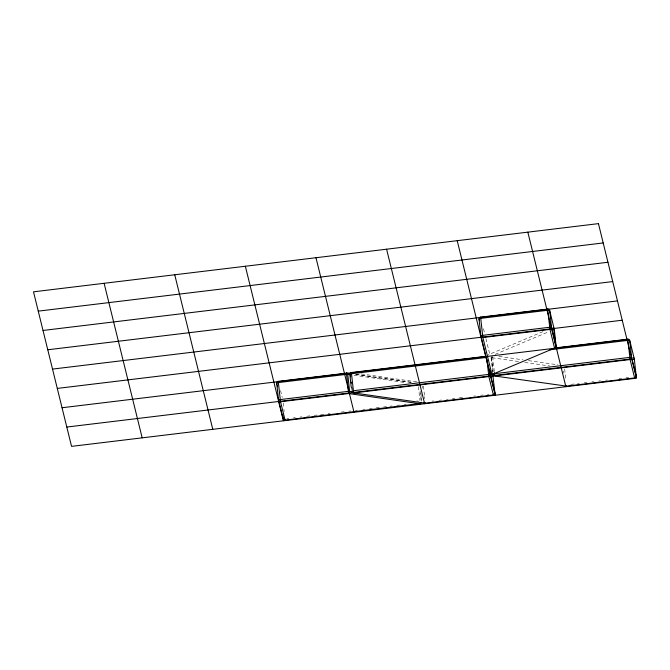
<?xml version="1.0" encoding="UTF-8"?>
<svg xmlns="http://www.w3.org/2000/svg" width="670" height="670" viewBox="0 0 670 670"><rect width="100%" height="100%" fill="white"/><g stroke="black" fill="none" stroke-linecap="round" stroke-linejoin="round"><path stroke-width="0.5" stroke-dasharray="3.35 2.51" d="M542.918 331.658L488.731 354.572A1.558 1.491 -15.2 0 0 488.313 355.05M495.163 354.38L549.132 331.566M286.869 418.658L288.745 418.432M293.435 417.871L295.319 417.644M300.009 417.075L301.885 416.849M306.584 416.279L310.336 415.827M314.096 415.375L316.91 415.031M320.67 414.579L324.422 414.127M328.183 413.675L330.059 413.449M341.323 412.092L344.137 411.748M348.835 411.179L350.712 410.953M355.41 410.392L357.286 410.166M362.922 409.479L364.798 409.253M369.488 408.692L372.311 408.348M376.063 407.896L379.823 407.444M383.575 406.991L386.397 406.648M390.149 406.196L392.025 405.97M396.724 405.4L399.538 405.065M404.236 404.496L406.112 404.27M431.999 401.146L433.708 400.936M438.817 400.325L441.371 400.015M446.48 399.395L448.18 399.194M452.434 398.675L454.989 398.365M459.252 397.854L462.66 397.444M473.724 396.104L475.432 395.903M480.541 395.283L483.095 394.973M487.35 394.463L489.05 394.253M570.681 384.404L574.09 383.994M577.498 383.583L579.198 383.374M584.307 382.763L586.861 382.453M591.97 381.833L593.67 381.632M598.779 381.012L600.488 380.803M605.596 380.192L607.296 379.982M619.222 378.542L621.777 378.24M626.031 377.721L628.586 377.411M498.899 356.381L523.069 359.849M528.437 360.619L557.976 364.849M518.513 361.524L491.663 357.68A1.776 0.494 -6.3 0 1 491.328 357.604M524.778 362.42L549.844 366.013M361.247 373.944L416.74 381.892M355.946 374.379L412.427 382.47M355.36 374.421L411.748 382.495M354.028 375.242L405.936 382.679M416.765 400.953L418.557 401.204M483.472 328.71L484.611 333.333M485.943 338.727L489.736 354.137A1.776 1.256 67.1 0 1 490.13 354.271M280.546 390.535L282.238 397.419M421.371 397.611L421.748 401.045M564.668 368.986L565.84 379.605M563.621 371.121L563.855 373.24M492.701 356.7L494.343 371.574M493.187 371.482L491.663 357.68A1.776 1.164 -81.8 0 1 491.713 356.817M491.487 358.157L493.011 371.959M491.06 357.345L492.341 369.011M492.458 370.041L492.835 373.5M423.432 386.037L424.487 395.593M424.604 396.657L424.839 398.776M422.15 386.046L422.385 388.165M420.911 393.474L421.254 396.573M420.065 390.97L421.12 400.534M418.44 386.64L419.964 400.442M283.226 402.955L283.695 407.209M283.929 409.328L284.164 411.455M491.638 356.934A1.776 0.494 -6.3 0 1 492.207 356.783"/><path stroke-width="1" d="M566.527 386.146L566.493 385.61M480.625 317.153L480.608 317.103A1.776 1.709 -13.8 0 0 479.05 319.062L480.926 336.055L490.03 373.048A1.776 1.709 -13.8 0 0 491.981 374.53L554.551 348.082A1.776 1.709 -13.8 0 0 556.134 346.164L554.257 329.171L549.668 310.537A1.776 1.709 -13.8 0 0 547.717 309.054L480.591 317.128L482.869 337.487L491.981 374.53L492.525 374.48A1.558 1.064 73 0 0 492.978 373.96L493.145 373.508M547.683 309.071L549.919 329.23L554.551 348.082A1.776 1.256 67.1 0 0 555.698 346.574A1.776 0.494 -6.3 0 0 556.134 346.164L551.544 327.529L549.668 310.537A1.776 0.494 -6.3 0 0 547.784 310.269L480.692 318.367A1.776 0.494 -6.3 0 0 479.05 319.062L479.427 320.603M351.373 372.503L353.651 392.93L425.257 403.181L493.413 394.965L493.363 394.287M38.257 311.14L603.201 242.95M43.014 330.461L607.958 262.263M47.771 349.774L612.715 281.584M52.528 369.095L617.472 300.905M57.285 388.416L622.229 320.227M350.418 374.212A1.776 1.164 -81.8 0 1 351.398 372.537L485.666 356.331M554.609 348.006L627.974 339.154A1.943 1.868 -13.8 0 1 628.87 339.338L629.163 339.506A1.591 1.533 -13.8 0 1 629.624 340.042L631.676 357.646L636.19 375.996A1.776 1.709 -13.8 0 1 634.616 377.913L566.493 386.138L494.385 375.954A1.558 1.055 -76 0 1 493.84 375.61L493.589 374.932M62.042 407.737L626.986 339.539M549.978 349.79L627.916 340.385A1.776 0.494 -6.3 0 1 629.8 340.653L634.314 359.003L636.19 375.996A1.776 0.494 -6.3 0 1 635.52 376.49M66.799 427.05L631.743 358.86M351.398 372.537L353.191 372.788M349.991 373.651L346.407 373.14L278.251 381.381L280.495 401.539L285.068 420.14L420.735 403.449A1.558 1.106 -84.6 0 0 421.179 402.695M350.444 374.731L347.755 374.346A1.776 0.494 -6.3 0 0 346.474 374.354L278.352 382.578A1.776 0.494 -6.3 0 0 276.71 383.274L278.586 400.266L283.1 418.616A1.776 1.709 -13.8 0 0 285.052 420.107L285.06 419.638M352.621 392.628L352.311 391.783L349.631 391.339A1.776 0.494 -6.3 0 0 348.35 391.347L280.228 399.571A1.776 0.494 -6.3 0 0 278.586 400.266A1.776 1.709 -13.8 0 0 280.537 401.749L348.66 393.533L420.274 403.826L420.274 403.373M566.502 386.163L566.493 386.138A1.776 1.164 -81.8 0 1 565.338 385.61M627.832 339.129L630.051 359.346L634.624 377.947L634.624 377.445M278.276 381.322L278.284 381.364A1.776 1.709 -13.8 0 0 276.71 383.274L276.986 384.421M527.826 232.155L565.882 386.707M492.802 374.907L494.954 393.047A1.776 1.709 -13.8 0 1 493.38 394.957L488.857 376.582L353.149 393.005A1.558 1.055 -76 0 1 352.604 392.654M457.208 240.672L495.264 395.233M386.59 249.198L424.646 403.75M315.972 257.724L354.028 412.276M277.271 385.568L277.556 386.716M245.354 266.25L283.41 420.802M174.736 274.767L212.792 429.328M104.118 283.293L142.174 437.845M352.303 391.749L352.311 391.783A1.776 0.494 -6.3 0 1 351.784 391.238A1.776 0.494 -6.3 0 1 353.341 390.744L488.556 374.421A1.776 0.494 -6.3 0 1 490.44 374.697L494.954 393.047A1.776 0.494 -6.3 0 1 494.175 393.575M553.077 328.082A1.776 1.256 67.1 0 1 553.822 329.581L555.698 346.574M494.46 372.637L494.887 375.878L630.093 359.555A1.776 1.709 -13.8 0 0 631.676 357.646A1.776 0.494 -6.3 0 0 629.792 357.378L494.577 373.692A1.776 0.494 -6.3 0 0 493.045 374.17A1.776 0.494 -6.3 0 0 493.438 374.656M489.971 370.443L490.088 371.507M490.323 373.634L490.44 374.697A1.776 1.709 -13.8 0 1 488.857 376.607L486.914 359.555M489.795 370.92L490.03 373.048A1.776 0.494 -6.3 0 0 490.767 373.341M350.544 375.786L350.661 376.85M351.248 382.16L351.365 383.223M351.834 387.469L352.068 389.597M349.824 374.396L351.222 387.092M282.748 415.434L283.1 418.616A1.776 0.494 -6.3 0 0 283.77 418.909M486.613 356.817L486.68 357.428L351.465 373.751A1.776 0.494 -6.3 0 0 349.983 374.187A1.776 0.494 -6.3 0 0 350.167 374.672M425.257 402.653L425.291 403.156A1.776 1.164 -81.8 0 1 424.068 402.586M633.418 359.564A1.776 0.494 -6.3 0 0 634.314 359.003A1.776 1.709 -13.8 0 0 633.142 357.596M492.098 376.632A1.776 0.494 -6.3 0 0 493.078 376.054A1.776 1.709 -13.8 0 0 491.906 374.639M421.254 402.335A1.776 0.494 -6.3 0 1 421.053 402.402M553.085 327.764A1.776 1.709 -13.8 0 1 554.257 329.171A1.776 0.494 -6.3 0 1 553.839 329.581M346.373 373.123L348.66 393.533A1.776 1.164 -81.8 0 0 349.631 391.339L347.755 374.346A1.776 1.164 -81.8 0 0 346.407 373.14L346.407 373.14M598.444 223.629L33.5 291.819L71.556 446.371L636.5 378.182L598.444 223.629M549.66 327.262L482.568 335.36A1.776 0.494 -6.3 0 0 480.926 336.055A1.776 1.709 -13.8 0 0 482.877 337.538L549.961 329.447A1.776 1.709 -13.8 0 0 551.544 327.529A1.776 0.494 -6.3 0 0 549.66 327.262"/></g></svg>
